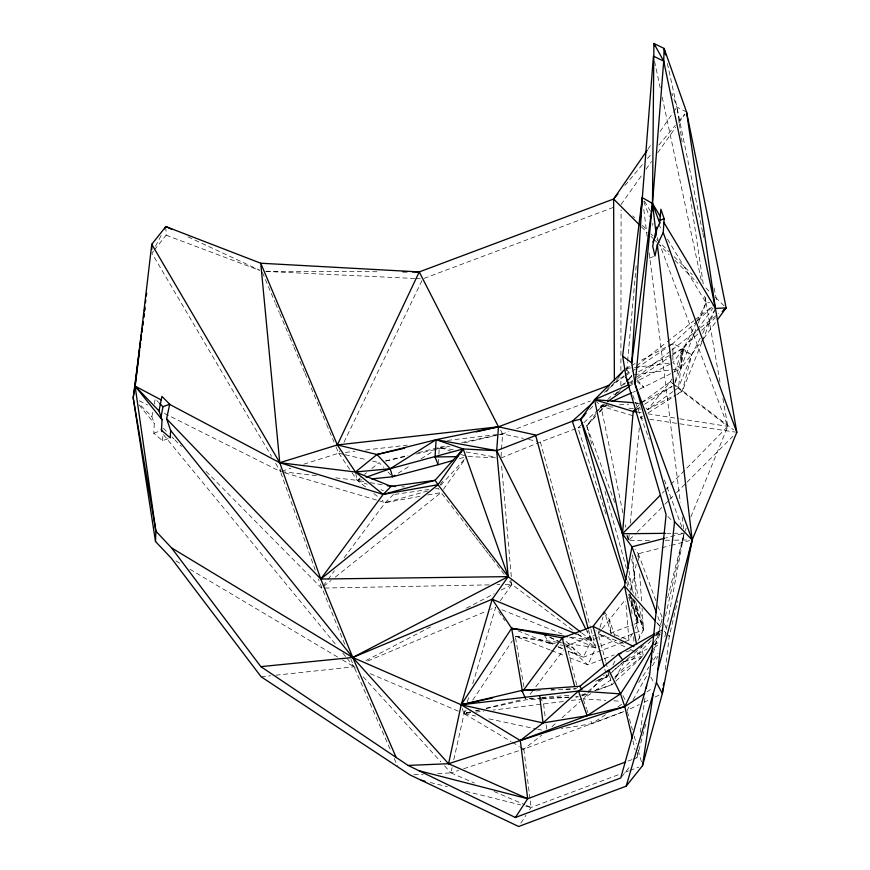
<?xml version="1.0" encoding="UTF-8"?>
<svg xmlns="http://www.w3.org/2000/svg" width="870" height="870" viewBox="0 0 870 870"><rect width="100%" height="100%" fill="white"/><g stroke="black" fill="none" stroke-linecap="round" stroke-linejoin="round"><path stroke-width="0.65" stroke-dasharray="4.35 3.26" d="M620.865 385.508L620.875 377.406M620.886 370.642L621.093 209.887M672.869 360.147L672.934 343.519L696.468 321.65M697.729 334.036L681.079 349.359L680.862 368.619L636.622 390.695M168.062 438.665L162.592 440.72L153.805 433.271L154.262 423.429L151.848 416.621L138.787 403.408M162.592 440.72L162.907 433.967L336.799 645.823M652.717 225.504L652.859 223.068M501.044 456.685L502.588 433.923L500.119 429.117M438.219 463.362L438.502 459.349M438.882 454.01L439.361 447.332L447.256 445.647M626.759 370.587L627.487 362.485M627.607 361.137L636.242 265.219M628.738 539.335L629.38 532.581M630.271 523.142L639.374 427.322M665.235 669.672L669.247 636.459L677.73 600.768M696.479 322.27L683.309 349.033L680.862 368.619L671.51 369.815M674.065 390.782L678.459 387.65L683.309 349.033L713.128 307.926M633.11 759.195L636.927 757.759L637.645 752.398M640.342 732.301L645.029 697.457M154.316 404.104L155.175 398.895L158.644 402.375M664.908 636.829L683.94 534.495M631.022 590.491L636.22 564.26M637.775 556.387L638.297 553.766L635.067 549.405M151.848 416.621L153.142 410.477M437.73 773.55L450.932 772.886L452.074 767.601M453.803 759.684L464.993 709.615M665.506 616.08L684.179 533.169L672.108 533.277M675.229 381.321L683.309 349.033L672.934 343.519L639.831 361.061M653.446 652.815L662.222 618.624M667.627 597.592L684.179 533.169L665.909 537.943M700.23 338.191L691.726 354.873L682.276 391.228L676.599 394.828M636.927 757.759L646.171 722.535M599.68 628.651L598.201 633.871L605.629 661.211M600.05 627.346L603.008 616.895M467.32 701.851L469.267 695.369M472.769 683.7L495.682 607.26L490.713 609.348M675.24 382.659L695.782 329.425M698.229 323.085L706.059 302.803L705.059 296.104M645.899 407.976L647.693 409.542L670.531 381.625L671.52 379.124M674.467 371.599L683.309 349.033L691.726 354.873L678.459 387.65L733.606 429.91M701.862 342.28L682.276 391.228L676.316 394.382M702.362 341.029L714.411 310.905M684.701 531.907L686.234 528.144M690.856 516.834L727.798 426.365L722.883 398.471M590.937 629.347L595.885 647.693L587.826 664.832L569.089 657.459M588.511 629.804L591.35 640.266L583.368 657.231L568.273 651.13M303.771 464.21L338.724 453.205L339.898 450.769M344.009 442.232L422.189 280.096M654.871 644.964L660.178 634.078M697.077 321.052L706.059 302.803L704.08 293.516M595.526 681.275L606.912 677.001L608.728 673.402M612.98 665.006L616.014 659.014M702.666 333.417L715.423 308.393M632.577 633.186L628.934 640.135L623.866 642.038M635.013 628.542L638.047 622.746L636.557 604.095M638.004 640.363L643.539 629.815L642.071 608.467M155.502 246.21L161.592 234.65M615.025 678.926L624.116 661.765L630.184 656.632M629.01 706.864L626.998 710.388L639.189 704.591M633.034 699.817L648.454 672.836M652.478 665.789L657.85 656.404M440.231 484.807L443.102 480.316M654.436 641.712L660.33 632.642M520.858 823.15L525.969 815.32M529.612 809.731L531.081 807.49L619.723 774.246M638.656 682.471L649.107 666.757M653.577 660.025L658.057 653.294M466.07 710.148L463.83 713.509L461.328 712.443M472.791 700.078L512.365 640.788M647.932 149.194L651.75 143.659M660.134 131.479L673.108 112.654M673.869 111.545L676.914 107.119L666.953 61.465M621.093 204.483L642.908 173.652M646.029 169.237L651.489 161.537M657.72 152.718L675.642 127.39M678.752 122.985L684.994 114.177M443.472 489.299L466.94 456.5M500.348 600.735L511.984 584.422L511.756 581.736M591.817 444.157L586.717 425.854L602.921 404.311M683.309 349.033L672.858 362.703L680.862 368.619L702.927 339.572M703.732 338.484L715.727 322.096M323.161 585.934L327.185 580.529M327.99 579.442L334.45 570.785M344.118 557.811L385.236 502.642L393.425 494.573M530.113 694.38L532.549 691.128M535.811 686.8L563.499 649.999M619.222 377.004L605.303 393.012M601.42 629.804L598.201 633.871L628.705 648.672M602.225 628.782L625.465 599.484M628.825 595.243L630.511 593.112M153.522 251.028L151.837 253.137L271.527 456.358M154.36 249.973L166.137 235.204L165.931 229.038M621.539 776.975L629.641 766.861M628.499 380.07L632.74 374.796M624.899 185.549L643.996 162.744M647.476 158.601L651.815 153.424M658.764 145.127L675.261 125.443M678.73 121.3L684.81 114.046M636.448 407.845L639.7 404.18M587.544 693.955L583.139 698.936L586.619 708.822M588.424 692.955L604.291 675.022M607.684 388.814L609.479 386.791M642.952 418.285L640.266 417.883L642.745 415.099M614.644 502.403L586.717 425.854L595.743 415.838M599.354 411.836L605.672 404.822M614.688 394.817L617.395 391.815M623.714 384.801L625.519 382.8M626.422 381.799L631.837 375.796L628.89 378.602M440.785 485.199L465.145 458.479M589.838 409.476L593.471 405.605M586.717 425.854L595.95 416.045M599.637 412.119L607.021 404.267M618.091 392.5L619.94 390.543M662.331 493.127L664.234 491.191M665.18 490.223L669.922 485.384M670.868 484.416L727.798 426.365L660.036 245.079M629.565 539.726L636.264 533.005M637.231 532.048L664.038 505.209M664.995 504.241L668.823 500.413M669.78 499.456L675.533 493.703M676.49 492.735L686.06 483.154M687.017 482.187L732.986 436.164M651.141 640.646L614.079 677.719L641.125 657.492M655.893 635.894L661.591 630.195M607.728 399.547L613.502 393.838M621.202 386.215L625.041 382.408M598.31 679.938L606.912 677.001L608.88 675.153M609.87 674.239L623.659 661.32M697.446 320.747L712.149 307.077M701.644 330.426L715.357 317.811M614.938 681.939L612.001 684.646L595.874 690.693M615.916 681.036L643.354 655.784L641.484 646.638M604.389 392.348L623.92 375.829M605.944 514.072L577.952 427.899L582.943 423.44M583.944 422.548L603.9 404.713M614.872 394.904L620.865 389.564M551.939 726.733L556.974 722.252M562.009 717.761L580.116 701.622M634.23 653.207L644.333 644.648M655.458 635.231L661.526 630.097L656.078 634.143M581.682 695.695L584.596 694.14L608.511 674.544M612.676 671.14L624.116 661.765L647.258 648.792M335.679 477.869L357.222 480.338L360.354 477.815M364.53 474.433L366.618 472.747M371.838 468.528L379.146 462.622L383.594 467.342M323.662 586.402L331.068 580.486M335.298 577.104L441.123 492.583L427.812 494.976M624.975 374.992L630.271 370.827M636.622 365.835L666.257 342.508M667.312 341.671L693.771 320.845M694.825 320.019L712.824 305.849M629.369 382.963L632.555 380.484M636.807 377.188L670.835 350.784M671.901 349.957L699.545 328.512M700.611 327.685L718.685 313.668M463.721 768.71L523.838 749.081L541.662 735.27M656.263 634.034L661.494 630.043M654.142 647.726L659.536 643.702M641.582 402.495L670.531 381.625L674.5 384.638M672.967 391.565L647.693 409.542L675.12 395.013M622.866 512.724L600.996 406.214L603.171 404.702M630.282 385.823L632.446 384.312M590.871 693.629L583.139 698.936L605.901 700.328M595.297 690.595L610.762 679.992M624.334 376.569L611.871 384.268M625.443 375.818L630.967 372.055M632.066 371.305L635.383 369.054M636.481 368.304L667.41 347.271M668.519 346.521L672.934 343.519M630.902 382.854L633.132 381.375M637.59 378.396L671.042 356.058M672.162 355.319L681.079 349.359L691.726 354.873M646.91 691.9L652.446 688.213M605.498 714.814L591.839 723.655L561.444 728.766M618.004 706.712L622.561 703.765M637.775 408.585L640.048 407.127M644.616 404.202L671.977 386.65M640.266 417.883L642.538 416.436M648.215 412.837L675.468 395.546M398.21 473.193L410.781 465.287M421.069 458.816L433.641 450.921M434.782 450.203L439.361 447.332L454.086 449.888M550.906 690.095L575.298 688.866L578.746 686.898M655.578 633.186L661.374 629.902M654.207 644.898L658.829 642.299M641.668 402.647L671.934 386.443M625.65 368.575L630.38 366.074M631.555 365.443L635.111 363.562M638.634 371.686L681.079 349.359M365.987 660.558L431.814 626.237M466.516 608.141L494.04 593.786M501.218 590.045L511.984 584.422L573.297 630.663M670.455 363.943L636.786 381.288L643.985 387.476L637.068 379.668M644.061 702.275L648.933 699.958M655.023 697.066L659.906 694.738M595.482 400.591L600.996 406.214L604.683 404.615M632.936 392.294L635.394 391.228M630.576 383.985L633.066 382.909M367.695 661.048L485.743 611.436M500.946 458.022L540.4 441.982L575.451 428.834M424.049 278.4L614.742 206.875M153.805 433.271L159.319 431.194M649.346 258.14L653.859 256.443M464.504 442.776L502.588 433.923L508.95 431.542M516.584 428.671L590.338 401.005M576.745 684.951L566.761 645.67L595.678 634.817M571.427 637.264L591.35 640.266L605.237 635.057M610.283 633.164L633.001 624.638M634.263 624.171L638.047 622.746L633.871 598.832M560.987 642.756L595.885 647.693L599.647 646.279M600.909 645.812L615.949 640.168M620.973 638.286L643.539 629.815L639.526 605.868M622.605 642.517L583.368 657.231L562.237 637.917M602.91 659.177L587.826 664.832L566.761 645.67M604.161 658.71L614.22 654.936M582.226 695.815L587.185 693.945M520.369 747.025L523.838 749.081L624.486 711.323L591.839 723.655L590.534 719.947M628.031 761.098L631.837 759.673M624.79 772.342L628.586 770.918M629.858 770.439L638.721 767.112M352.046 472.747L357.222 480.338L361.028 479M594.558 690.682L612.001 684.646L608.108 670.324M444.537 765.872L450.932 772.886L458.61 770.374M281.76 471.138L290.819 468.277M624.116 661.765L643.354 655.784L629.934 649.27M626.041 651.891L632.381 649.955M459.425 458.642L464.439 457.218M427.768 490.995L385.236 502.642L281.76 471.931M435.511 488.875L438.088 488.168L440.361 491.474M638.754 560.443L638.297 553.766L660.635 548.046M661.95 547.708L669.835 545.686M671.151 545.349L689.551 540.629M385.682 460.959L407.943 455.304M418.416 452.65L439.361 447.332L450.638 451.084M470.398 711.932L463.83 713.509L462.329 708.506M475.651 710.681L478.282 710.05M486.167 708.158L522.957 699.35M385.704 461.089L406.725 456.206M415.914 454.075L450.062 446.136M577.952 427.899L580.453 427.311M470.442 712.051L463.83 713.509L511.147 741.555M475.738 710.877L479.707 710.007M486.33 708.55L526.035 699.784L540.803 698.947M461.752 442.58L502.588 433.923L523.457 438.371M419.829 496.411L385.236 502.642L382.126 500.163M394.741 494.377L428.888 489.484M563.379 701.535L493.083 710.072M571.285 700.502L581.823 699.11M634.078 374.622L670.172 369.989M626.998 368.412L670.161 363.04M345.433 452.411L354.84 451.312M365.585 450.04L407.225 445.146M447.517 440.405L502.588 433.923M470.474 712.726L463.83 713.509L475.694 716.032M475.803 712.106L483.774 711.171M261.12 676.773L270.537 675.762M275.931 675.185L354.025 666.801L355.852 668.802M355.71 473.204L357.222 480.338L365.063 479.555M529.612 698.414L532.299 698.208M541.684 697.468L571.188 695.184M581.91 694.347L584.596 694.14M632.664 415.621L600.996 406.214L608.902 405.627M619.44 404.844L628.651 404.148M636.557 403.56L640.505 403.267M542.151 698.871L569.002 697.348M536.007 690.856L541.423 690.584M413.957 774.735L423.201 774.267M529.645 698.577L540.477 698.175M541.836 698.131L568.915 697.142M551.254 689.573L553.929 689.486M565.946 689.138L575.298 688.866M667.507 239.217L706.059 302.803L709.724 302.706M489.027 584.868L321.541 588.098L204.309 469.626M497.129 584.716L499.837 584.662M505.231 584.553L511.984 584.422L510.636 580.584M629.956 540.661L650.249 540.433M665.126 540.259L673.239 540.172M674.598 540.161L689.475 539.987M666.746 533.332L670.77 533.288M265.981 271.266L377.188 271.744M401.896 486.819L404.572 486.917M468.256 456.554L495.715 457.794M265.959 271.44L414.664 278.487M416.023 278.552L421.428 278.813M613.926 700.818L620.614 701.231M600.996 406.214L613.013 407.073M629.021 408.215L635.687 408.683M637.025 408.78L641.027 409.063M635.1 402.843L637.808 403.049M281.815 471.692L316.821 475.716M550.34 650.075L515.344 636.307L559.649 642.571M649.651 419.286L735.476 432.129M638.536 412.347L641.201 412.761M647.867 413.815L678.502 418.622M679.84 418.84L727.798 426.365L674.261 385.192M466.135 451.976L495.596 457.098M365.52 486.95L357.222 480.338L363.747 481.512M370.283 482.676L382.028 484.786M515.344 636.307L555.212 643.561M528.666 439.48L537.801 441.427M488.886 718.848L536.366 728.962M537.682 729.245L541.64 730.093M544.555 635.557L548.796 642.397L555.114 643.756M560.16 644.844L562.694 645.399M563.956 645.67L572.808 647.574L577.299 655.251L567.795 650.967M336.092 446.973L338.724 453.205L343.933 454.423M345.238 454.727L367.401 459.882M372.621 461.1L379.146 462.622M430.324 782.489L447.332 786.708M465.646 791.254L520.608 804.891M525.839 806.196L531.081 807.49L530.091 799.53M460.676 454.412L465.689 456.087M623.486 643.343L598.201 633.871L595.993 630.652M166.137 235.204L259.39 270.298M605.64 615.471L610.99 633.251L628.934 640.135L625.813 601.801M357.222 480.338L367.205 484.264M380.94 489.658L383.442 490.647M551.591 650.575L564.086 655.491M501.946 609.783L562.074 634.045M569.589 637.079L595.885 647.693L587.424 630.783M517.944 630.815L553.168 645.04M558.203 647.073L563.238 649.107M577.549 634.545L591.35 640.266L586.5 630.543M370.239 673.695L460.089 711.91M450.932 772.886L474.357 783M494.084 791.515L524.914 804.826M526.143 805.359L531.081 807.49M548.796 642.397L557.104 646.149M558.29 646.682L563.042 648.824M549.883 637.155L558.322 640.994M565.565 644.279L572.808 647.574M188.018 236.879L259.445 270.102M549.883 637.373L561.933 643.3M139.211 400.776L147.639 404.996M164.484 413.435L280.466 471.54L280.216 468.832M686.55 111.969L676.914 107.119L671.857 93.123M512.299 742.24L519.216 746.34M175.947 560.954L180.601 563.727M189.91 569.263L337.723 657.111M342.378 659.873L354.025 666.801L390.956 751.06M577.604 633.904L595.885 647.693M675.49 385.388L678.459 387.65M581.758 632.925L591.35 640.266M373.817 493.562L377.971 496.868M670.531 381.625L672.401 383.409M632.664 215.869L634.589 217.772M642.299 225.352L647.117 230.104M650.967 233.889L652.891 235.792M656.752 239.587L669.28 251.919M674.098 256.661L692.4 274.692M705.896 287.97L709.746 291.765M715.531 297.453L724.21 305.99M641.386 226.809L647.139 232.562M650.967 236.39L652.881 238.315M653.838 239.272L656.709 242.143M657.666 243.1L669.16 254.605M674.913 260.358L697.903 283.359M163.321 428.214L168.095 433.021M171.901 436.881L173.804 438.806M174.761 439.763L181.438 446.506M667.91 516.486L673.336 522.043M388.042 472.062L390.717 474.889M664.212 631.044L665.898 632.849M666.735 633.751L669.247 636.459M363.16 676.806L440.872 761.87M656.632 622.344L661.135 627.39M657.231 623.203L660.776 627.226M626.509 369.554L631.653 375.416M139.08 404.941L154.262 423.429M342.834 653.163L346.271 657.361M347.13 658.405L354.025 666.801L350.925 659.297M441.949 493.649L468.31 527.818M469.137 528.895L471.605 532.092M472.432 533.158L474.911 536.366M475.727 537.432L478.206 540.64M479.022 541.705L481.501 544.914M482.328 545.979L484.797 549.177M485.623 550.253L488.092 553.45M488.918 554.516L491.387 557.724M492.213 558.79L504.578 574.809M509.515 581.225L511.984 584.422M338.724 453.205L351.306 471.66M498.717 611.73L504.763 620.669M604.487 611.664L609.489 619.636L614.666 635.687M644.376 201.068L650.543 211.236M658.394 224.188L661.907 229.974M275.649 463.373L280.466 471.54M650.858 677.056L654.534 683.766M622.996 695.598L625.378 700.361M540.216 697.12L543.63 704.145L545.349 718.326M394.208 758.499L397.47 765.937M262.435 272.495L275.061 302.412M275.583 303.652L279.27 312.373M279.792 313.624L289.264 336.059M289.797 337.299L293.473 346.021M294.006 347.271L304.522 372.197M305.055 373.447L307.675 379.679M308.208 380.919L326.098 423.298M326.62 424.538L333.982 441.993M344.737 644.311L318.387 579.126M643.735 201.47L649.411 216.652M657.198 237.477L658.144 240.011M638.297 553.766L655.915 600.833M657.818 605.922L662.103 617.374M664.484 623.736L666.866 630.097M632.762 395.078L649.27 439.415M664.365 479.957L681.819 526.828M657.84 616.558L661.124 625.443M628.716 597.364L638.047 622.746L630.337 595.341M626.748 535.583L628.14 539.411M632.305 598.179L643.539 629.815L635.524 601.05M280.912 472.823L315.223 570.165M587.054 710.061L587.924 712.53M627.661 580.942L630.587 589.947M633.512 598.951L643.539 629.815M628.793 594.33L638.047 622.746M626.661 582.291L628.129 587.511M627.357 711.671L632.414 729.68M634.219 736.107L636.383 743.828M638.188 750.255L641.799 763.12M604.933 491.224L626.422 568.371M628.608 576.212L633.338 593.209M604.78 669.215L605.846 673.108M606.194 674.402L606.912 677.001M605.988 662.516L607.749 669.019M540.4 441.982L590.589 628.042M632.881 740.718L635.057 749.896M654.577 61.422L660.243 87.946M662.222 97.233L701.253 280.26M702.579 232.072L676.914 107.119L681.308 136.612M702.862 233.399L703.678 237.39M714.053 287.905L717.054 302.521M625.323 524.708L625.878 527.372M627.509 535.354L628.608 540.683M631.305 597.037L639.874 638.808M706.059 302.803L720.088 382.528M628.988 570.948L632.707 592.198M631.729 559.312L638.188 597.886M515.573 637.634L523.805 686.561M681.514 137.949L682.113 141.962M690.291 196.924L703.264 284.044M643.789 209.452L647.215 236.923M649.216 252.931L680.318 502.175M682.167 516.997L683.679 529.123M523.838 749.081L529.928 798.203M546.132 724.764L546.915 731.213M609.489 619.636L610.99 633.251M501.653 466.092L511.636 580.388M632.61 554.81L635.916 596.102M639.668 573.787L641.701 603.138M630.598 594.438L632.088 615.623M633.577 636.807L634.23 646.073M578.398 696.816L575.712 696.968L578.387 696.794"/><path stroke-width="1.3" d="M626.172 786.175L642.517 765.687L662.342 693.586L692.172 539.955L635.143 384.203L631.74 362.899L652.478 203.439L663.712 61.139L664.104 48.426L653.914 43.5L652.478 203.439L635.143 384.203L674.587 521.685L656.458 682.493L626.172 786.175L518.661 826.5L409.998 774.931L261.12 676.773L171.292 558.192L155.523 541.531L133.186 397.753L141.299 334.819M155.523 541.531L155.882 531.157L135.1 386.106L151.772 244.296L165.855 226.57L260.728 263.229L419.242 271.929L613.611 199.023L617.95 193.836M162.037 419.699L161.526 430.367L170.248 437.849L170.607 430.378L166.605 418.84L169.693 404.202L161.929 396.372L159.003 410.934L162.037 419.699L135.1 386.106L139.668 349.849M659.743 223.144L660.874 209.213L664.169 218.729L663.223 232.584L657.35 244.677L654.99 256.019L652.696 246.134L655.773 231.311L659.743 223.144L652.478 203.439L642.321 197.675L653.446 56.115L663.712 61.139L715.423 308.393L736.814 432.336L692.172 539.955L658.035 669.639M656.698 227.103L656.252 234.943L652.848 242.001M453.161 460.415L438.121 464.7L435.022 456.967L436.12 439.676L498.477 426.8L609.359 385.214M642.321 197.675L631.74 362.899L622.626 356.08L642.321 197.675L641.103 211.182M412.456 271.897L419.242 271.929L498.477 426.8L496.672 450.693L508.189 576.625L492.202 599.234L461.209 704.765L448.561 763.719L408.073 765.426L260.859 666.637L171.531 547.872L155.882 531.157L133.186 397.753L135.1 386.106L161.32 399.993M628.531 568.284L622.485 533.756L633.208 411.51L635.644 408.759M640.494 217.935L640.744 215.238M408.073 765.426L515.366 817.506L620.734 777.987L649.64 674.815L666.105 514.638L626.15 377.341L622.626 356.08M662.983 688.268L662.342 693.586L656.458 682.493M663.299 685.614L663.625 682.961M140.005 347.163L140.516 343.128M140.853 340.442L141.353 336.407M141.864 332.383L142.201 329.697M142.713 325.663L143.05 322.977M143.724 317.604L144.061 314.918M144.572 310.894L144.909 308.208M141.647 332.144L142.169 328.12M142.517 325.445L143.028 321.432M143.55 317.409L144.072 313.396M144.409 310.721L144.931 306.697M145.453 302.684L145.801 300.009M146.312 295.985L146.66 293.31M646.29 688.083L646.649 685.397M642.517 765.687L653.326 693.129M159.514 403.245L162.984 406.725L160.787 418.285M688.725 554.494L692.172 539.955L657.35 244.677M651.075 662.016L652.087 658.079M603.747 614.274L604.487 611.664M419.242 271.929L337.353 444.94L279.759 462.709L169.661 404.409M653.098 648.596L624.79 706.647L632.262 738.097M164.637 228.875L165.855 226.57L172.01 229.43M461.024 452.302L463.177 448.942L496.672 450.693L572.362 421.21L580.736 419.155L584.379 415.284M170.607 430.378L352.752 657.481L448.561 763.719L520.293 740.522L587.174 715.684L620.527 693.868L653.696 642.854M515.366 817.506L527.698 798.736L625.486 762.055M171.531 547.872L352.752 657.481L461.209 704.765L511.647 628.281L567.436 636.666M614.383 380.614L613.611 199.023L647.171 150.303M396.231 757.607L352.752 657.481L320.791 579.039L438.023 484.721L463.177 448.942L436.12 439.676L376.993 454.521L355.46 472.008L279.759 462.709L151.772 244.296L151.815 249.353M717.337 319.91L726.135 307.893L686.55 111.969L664.104 48.426L665.528 54.941M644.703 693.368L624.79 706.647L520.293 740.522L461.209 704.765L521.88 690.432L522.457 691.541L562.237 637.917L593.057 626.356L624.519 585.945L631.979 546.817L622.485 533.756L580.736 419.155L594.558 399.656L624.703 369.522M606.934 672.031L655.001 634.959M586.13 413.087L580.736 419.155L625.932 579.681M618.461 376.666L622.061 372.621M260.859 666.637L352.752 657.481L508.189 576.625L463.177 448.942L435.065 480.327L383.126 494.399L279.759 462.709L260.728 263.229L337.353 444.94L355.46 472.008L383.126 494.399L438.023 484.721L508.189 576.625L580.692 632.098M628.096 385.073L594.558 399.656L622.485 533.756L660.439 495.052M438.023 484.721L435.065 480.327L391.163 486.417L383.126 494.399L320.791 579.039L166.605 418.84M722.22 311.493L726.135 307.893L715.423 308.393L663.788 222.296M593.383 402.266L572.362 421.21L624.997 582.693M419.101 770.755L527.698 798.736L520.293 740.522L543.043 722.926L578.452 691.008L608.695 670.041L620.527 693.868L624.79 706.647L587.174 715.684L543.043 722.926L461.209 704.765L492.485 698.012M525.589 698.719L521.88 690.432L579.888 686.245L618.439 654.218L654.414 633.849M724.003 309.535L726.135 307.893M607.51 401.679L629.195 386.574M633.751 402.734L594.558 399.656L633.208 411.51L636.633 409.313M394.784 475.346L392.5 476.782L371.599 478.891M612.056 401.396L631.707 392.827M352.752 657.481L492.202 599.234L576.288 634.034M162.984 406.725L169.693 404.202M659.427 220.501L664.169 218.729M366.107 477.217L390.228 468.712L463.177 448.942M620.973 653.446L618.439 654.218L622.496 659.612M438.121 464.7L392.5 476.782L390.228 468.712L376.993 454.521L337.353 444.94L498.477 426.8L535.561 435.022L588.153 628.499M664.604 538.28L631.979 546.817L656.426 612.763M376.993 454.521L404.724 448.191M476.031 431.922L498.477 426.8M461.209 704.765L578.452 691.008L620.527 693.868M521.88 690.432L535.235 690.04M435.022 456.967L457.631 456.641M508.189 576.625L320.791 579.039L279.759 462.709M622.485 533.756L665.409 533.343M402.962 271.853L407.029 271.875M387.248 485.71L395.187 486.569M633.208 411.51L637.21 412.141M421.156 780.216L425.082 781.184M391.163 486.417L355.46 472.008L390.228 468.712L436.12 439.676L496.672 450.693L585.891 629.325M514.17 629.293L511.647 628.281L492.202 599.234M448.561 763.719L527.698 798.736M543.848 634.415L546.262 635.6M633.849 646.627L593.057 626.356L604.063 666.616M613.611 199.023L639.472 224.895M674.587 521.685L692.172 539.955M135.1 386.106L159.003 410.934M655.469 621.191L624.519 585.945L636.622 644.431M660.123 216.195L652.478 203.439L655.773 231.311M579.888 686.245L581.91 689.627M663.712 61.139L653.914 43.5L654.827 46.045M626.15 377.341L629.456 386.215M663.223 232.584L736.814 432.336M578.452 691.008L587.174 715.684M161.211 429.16L162.059 431.563M574.624 686.245L562.237 637.917L511.647 628.281L522.457 691.541M686.55 111.969L715.423 308.393M539.639 695.946L543.043 722.926"/></g></svg>
